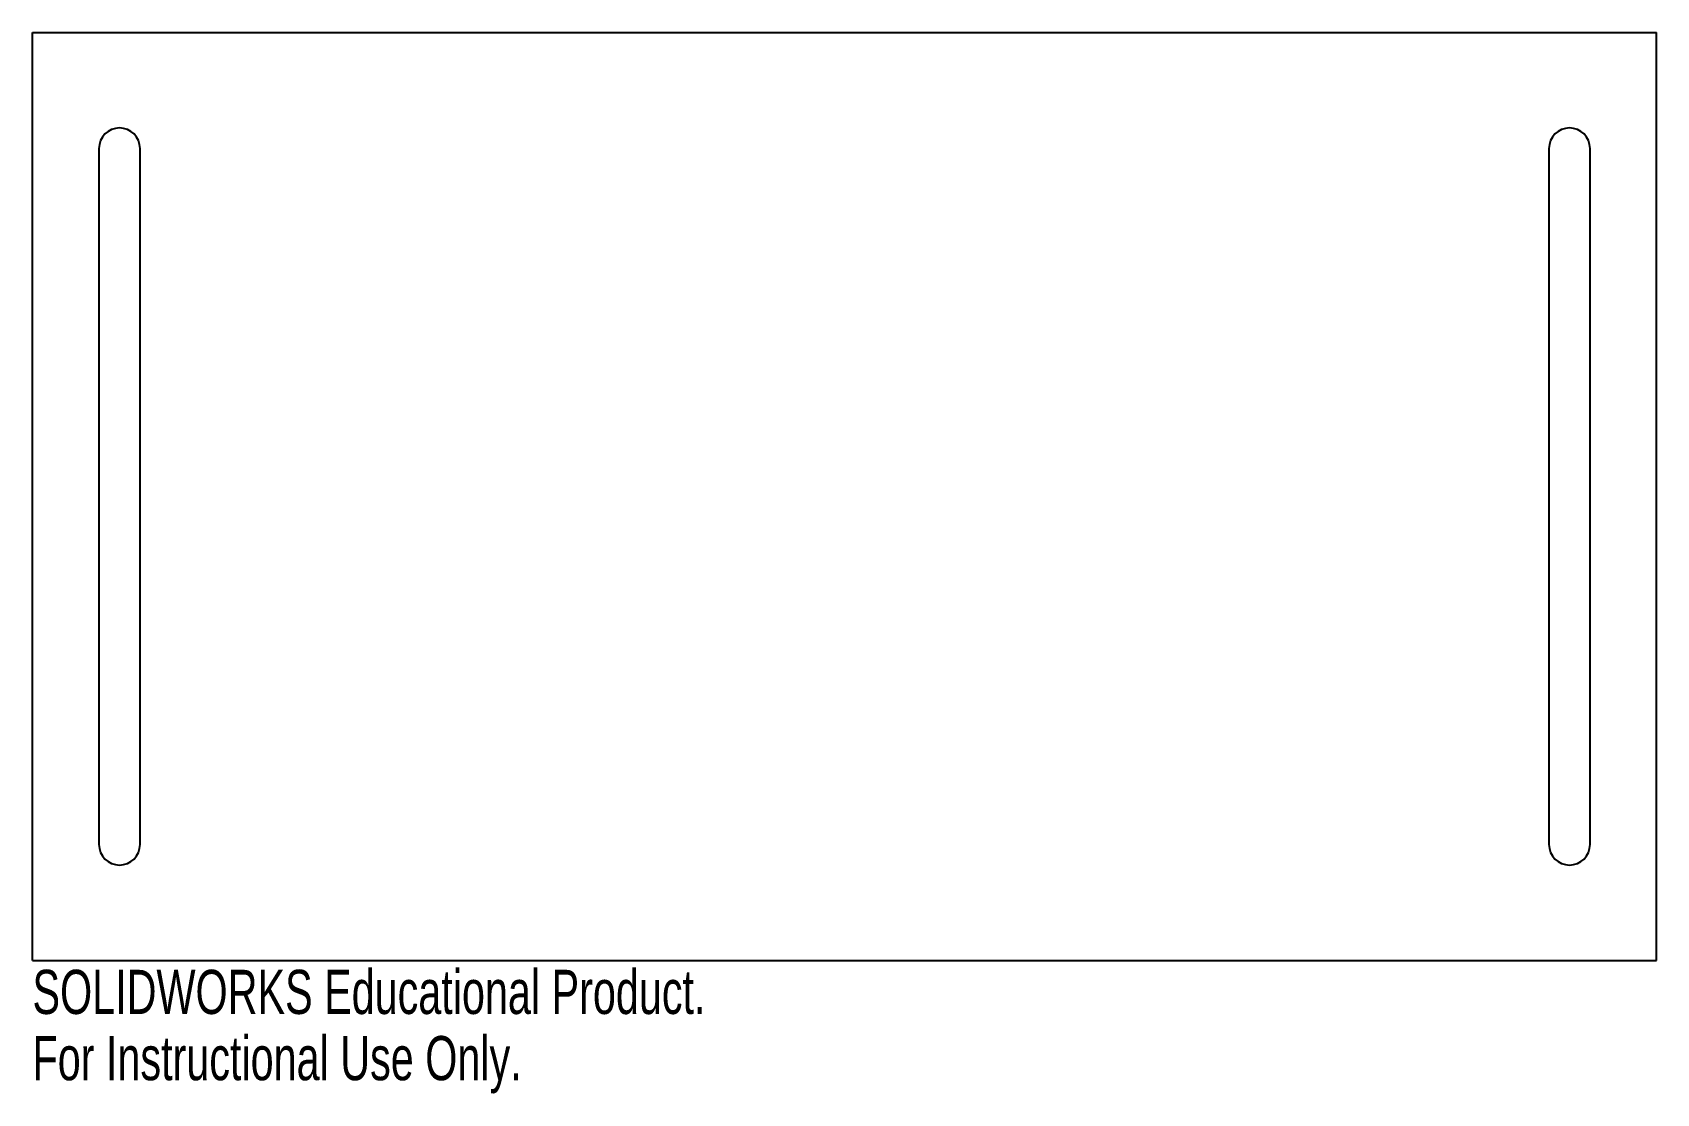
# Model space of a CAD drawing. Header units: inches. Extents: x -3.5 to 3.5, y -2.57 to 2.
import ezdxf

# ---------------------------------------------------------------- set-up
doc = ezdxf.new("R2010")
doc.units = ezdxf.units.IN
doc.header["$MEASUREMENT"] = 0
doc.styles.add('SLDTEXTSTYLE0', font='TXT', dxfattribs={"width": 0.7})

msp = doc.modelspace()

# ---------------------------------------------------------------- linework, layer by layer
at = {"color": 7, "linetype": 'Continuous', "lineweight": 25}
for p, q in [((-3.5, 2), (3.5, 2)), ((-3.5, -2), (-3.5, 2)), ((3.5, -2), (3.5, 2)), ((-3.2135, 1.5), (-3.2135, -1.5)), ((-3.0365, -1.5), (-3.0365, 1.5)), ((3.0365, 1.5), (3.0365, -1.5)), ((3.2135, -1.5), (3.2135, 1.5)), ((-3.5, -2), (3.5, -2))]:
    msp.add_line(p, q, dxfattribs=at)
for centre, start, end in [((-3.125, 1.5), 0, 180), ((3.125, 1.5), 0, 180), ((-3.125, -1.5), 180, 0), ((3.125, -1.5), 180, 0)]:
    msp.add_arc(centre, 0.0885, start, end, dxfattribs=at)

# ---------------------------------------------------------------- texts
at = {"color": 7, "linetype": 'Continuous', "char_height": 0.1903, "attachment_point": 1, "style": 'SLDTEXTSTYLE0'}
for s, insert in [('SOLIDWORKS Educational Product.', (-3.5, -2.0401)), ('For Instructional Use Only.', (-3.5, -2.3256))]:
    msp.add_mtext(s, dxfattribs=dict(at, insert=insert))

doc.saveas('drawing.dxf')
